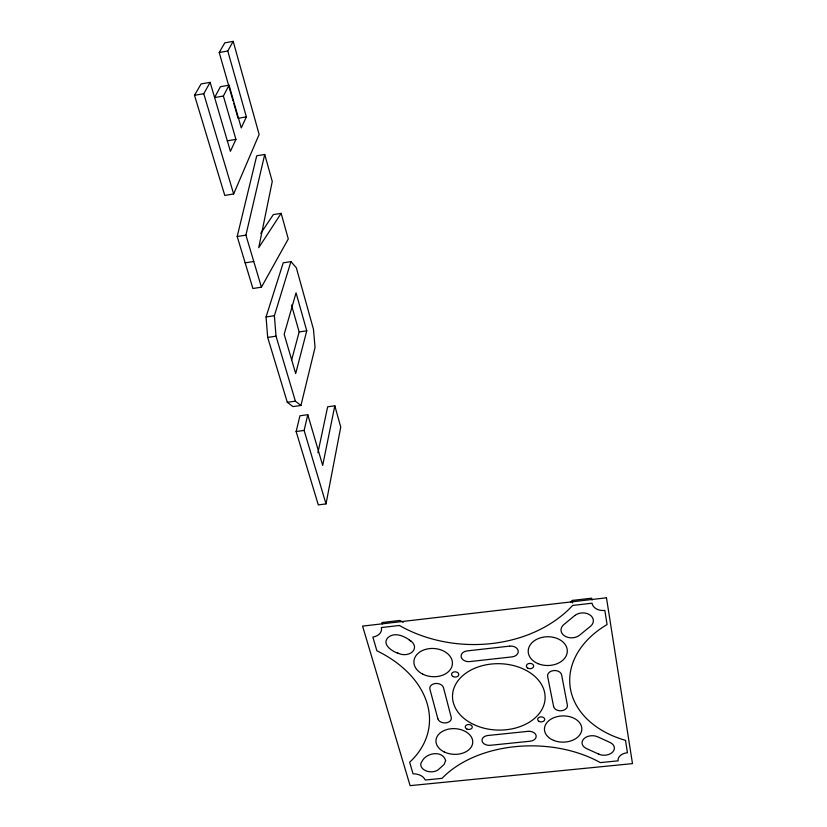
<?xml version="1.0" encoding="UTF-8"?>
<svg xmlns="http://www.w3.org/2000/svg" width="827" height="827" viewBox="0 0 827 827"><rect width="100%" height="100%" fill="white"/><g stroke="black" fill="none" stroke-linecap="round" stroke-linejoin="round"><path stroke-width="1.24" d="M334.811 405.809L322.685 465.425L307.789 414.699L299.943 415.785L296.138 431.529L318.312 504.904L326.014 503.901L340.745 427.094L334.811 405.809L327.647 406.812L317.919 452.772M261.435 287.196L245.919 235.137L264.733 154.463L256.721 155.796L237.194 236.522L252.907 288.499L261.435 287.196L288.282 238.941L281.149 213.345L273.334 214.596L260.753 233.379M326.014 503.901L304.119 430.433L307.789 414.699M300.935 405.468L315.046 347.454L313.454 329.208L296.324 267.762L290.959 261.611L283.227 262.81L266.056 316.958L267.69 337.426L287.3 402.304L292.954 406.584L300.935 405.468L295.394 401.167L276.032 336.196L274.378 315.718L290.959 261.611M306.765 330.821L295.694 373.546L284.168 334.294L296.045 292.851L306.765 330.821L299.178 331.937L291.631 360.034M223.373 96.025L214.575 97.555L220.416 86.711L229.048 85.202L223.373 96.025L235.933 139.37L230.402 151.3L210.141 82.349L201.075 83.941L194.51 95.301L224.768 195.42L233.648 193.973L259.14 134.419L233.193 41.35L224.799 42.849L219.217 52.514L233.069 100.925M233.193 41.35L227.776 50.995L246.374 116.876L241.257 127.906L229.048 85.202M233.648 193.973L203.762 93.689L210.141 82.349M281.149 213.345L258.727 247.697L272.259 181.444L264.733 154.463M219.217 52.514L227.776 50.995M194.51 95.301L203.762 93.689M246.374 116.876L238.042 118.302L233.783 103.406M227.291 140.828L235.933 139.37M237.194 236.522L245.919 235.137M245.143 262.831L253.775 261.487M266.056 316.958L274.378 315.718M267.69 337.426L276.032 336.196M287.3 402.304L295.394 401.167M296.138 431.529L304.119 430.433M570.754 602.139A123.957 96.997 2.3 0 0 572.367 600.423L591.615 598.19A11.382 8.601 -3.4 0 0 592.184 600.009M599.244 754.369L586.178 748.425A10.058 6.988 -1.7 0 1 583.965 738.687A10.058 6.988 -1.7 0 1 598.024 736.96L610.336 742.615A10.038 6.936 -2 0 1 612.724 751.991A10.038 6.936 -2 0 1 599.244 754.369L598.283 753.935M409.293 640.16L410.926 641.101A10.73 7.908 5 0 1 412.539 651.717A10.73 7.908 5 0 1 398.5 653.402L397.032 652.586M398.5 653.402C392.928 651.893 381.35 644.646 387.863 637.71C394.644 631.414 404.899 636.345 410.926 641.101M291.476 305.029L299.178 331.937M572.367 600.423L572.522 602.924M382.157 623.992A11.619 8.652 6.5 0 0 381.981 622.545L399.896 620.457A123.957 96.997 2.3 0 0 403.235 622.307M445.619 760.53L444.192 764.375L438.155 769.823A9.996 6.864 3.7 0 1 424.83 770.299A9.996 6.864 3.7 0 1 422.132 761.181C426.391 752.632 442.631 750.037 445.619 760.53M574.879 615.443L564.055 624.395A10.741 7.981 -1.8 0 0 564.21 635.663A10.741 7.981 -1.8 0 0 579.365 635.374L590.923 625.936A10.803 8.063 -2.3 0 0 589.785 614.833A10.803 8.063 -2.3 0 0 574.879 615.443M606.47 597.807L362.577 626.111L410.109 785.65L632.49 763.621L606.47 597.807M399.379 625.481L381.381 627.559A11.671 8.663 6.5 0 1 372.843 637.059L376.874 650.787A107.448 75.474 7.5 0 1 409.644 762.256L413.045 773.834A11.506 7.815 4.1 0 1 425.223 780.026L442.052 778.352A106.569 70.791 0.6 0 1 600.33 762.608L618.11 760.84A10.348 7.092 -2.7 0 1 627.455 752.746L625.491 740.351A95.26 68.238 -4.8 0 1 607.08 624.54L604.826 610.409A11.433 8.611 -3.4 0 1 592.018 603.193L572.677 605.436A124.567 97.204 2.4 0 1 399.379 625.481M509.721 646.125L467.131 650.911A7.35 5.396 2.4 0 0 461.197 657.052A7.35 5.396 2.4 0 0 469.715 661.59L512.047 656.886A7.381 5.438 0.8 0 0 518.178 650.694A7.381 5.438 0.8 0 0 509.721 646.125M527.998 731.347L487.889 735.492A7.102 4.952 1.7 0 0 482.089 741.116A7.102 4.952 1.7 0 0 490.266 745.303L530.138 741.219A7.133 4.993 0.4 0 0 536.123 735.565A7.133 4.993 0.4 0 0 527.998 731.347M437.886 718.839L429.906 689.191A6.926 4.993 3.6 0 1 435.384 683.495A6.926 4.993 3.6 0 1 443.499 687.713L451.253 717.423A6.812 4.817 3.3 0 1 445.836 722.891A6.812 4.817 3.3 0 1 437.886 718.839M553.625 706.599L547.629 676.414A7.071 5.127 -0.8 0 1 553.645 670.573A7.071 5.127 -0.8 0 1 561.626 674.894L567.384 705.142A6.947 4.941 -0.8 0 1 561.45 710.744A6.947 4.941 -0.8 0 1 553.625 706.599M553.645 740.392A18.69 13.118 -0.8 0 0 581.826 729A18.69 13.118 -0.8 0 0 553.925 717.671A18.69 13.118 -0.8 0 0 553.645 740.392M537.943 663.626A19.559 14.39 -0.7 0 0 567.312 651.045A19.559 14.39 -0.7 0 0 538.015 638.702A19.559 14.39 -0.7 0 0 537.943 663.626M444.213 751.95A18.421 12.85 2.9 0 0 472.724 742.739A18.421 12.85 2.9 0 0 446.115 729.776A18.421 12.85 2.9 0 0 444.213 751.95M422.69 674.119A19.3 14.111 3.8 0 0 452.421 663.905A19.3 14.111 3.8 0 0 424.385 649.743A19.3 14.111 3.8 0 0 422.69 674.119M527.853 668.185A3.659 2.667 0.1 0 0 533.663 666.345A3.659 2.667 0.1 0 0 528.567 663.595A3.659 2.667 0.1 0 0 527.853 668.185M539.09 721.392A3.546 2.502 -0.1 0 0 544.724 719.676A3.546 2.502 -0.1 0 0 539.804 717.081A3.546 2.502 -0.1 0 0 539.09 721.392M466.759 728.969A3.515 2.471 2.4 0 0 472.269 727.274A3.515 2.471 2.4 0 0 467.286 724.71A3.515 2.471 2.4 0 0 466.759 728.969M453.113 676.558A3.618 2.636 2.9 0 0 458.778 674.739A3.618 2.636 2.9 0 0 453.62 672.02A3.618 2.636 2.9 0 0 453.113 676.558M473.571 724.452A46.322 33.204 1.3 0 0 545.055 699.166A46.322 33.204 1.3 0 0 477.789 667.069A46.322 33.204 1.3 0 0 473.571 724.452"/></g></svg>
